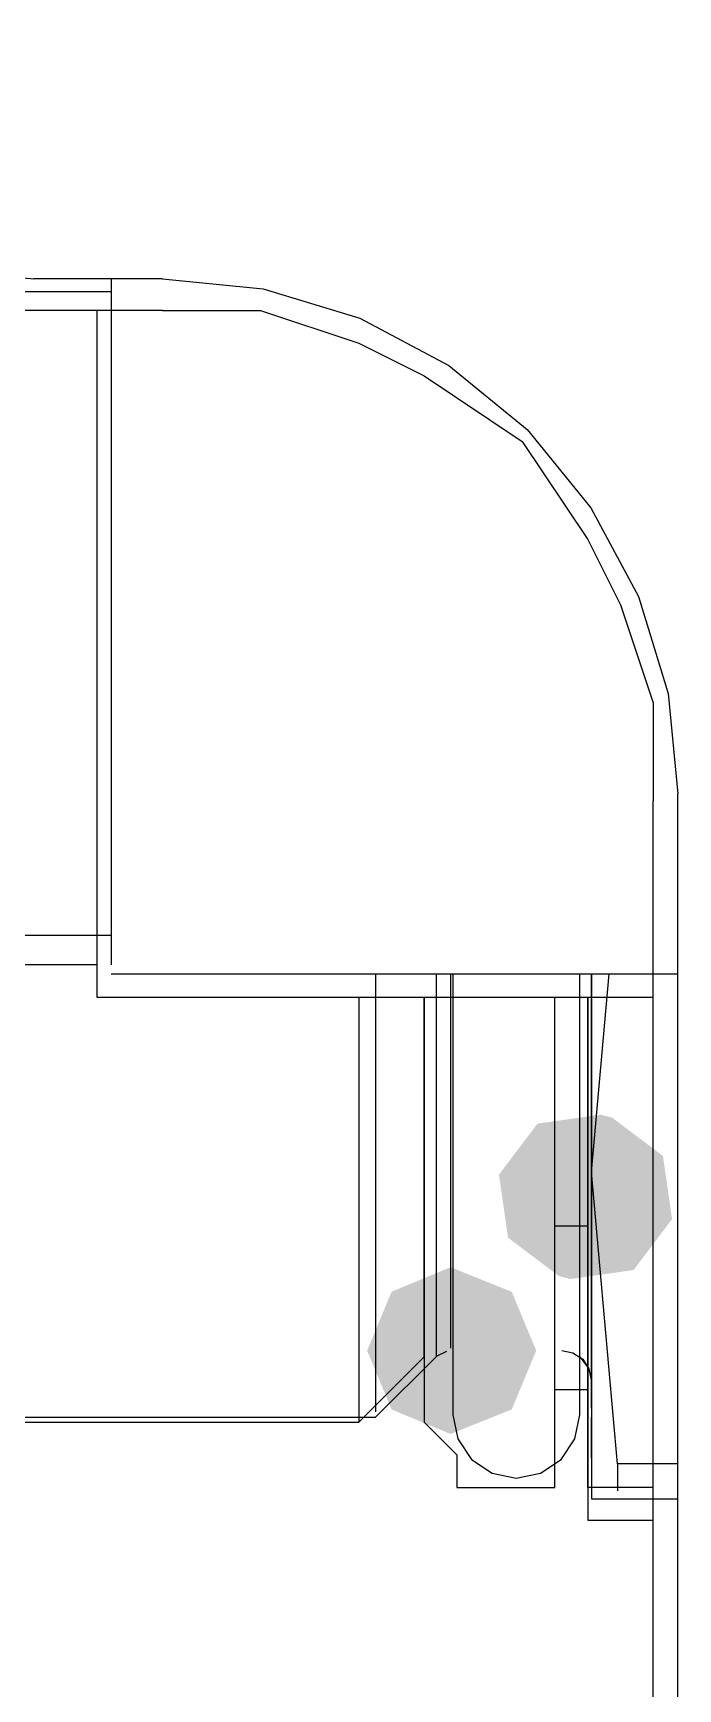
# Model space of a CAD drawing. Extents: x 3 to 592, y 5 to 207.
# Drawn here: x 95.04 to 95.735, y 64.517 to 66.304 of the extents above; entities that cross this region are included whole.
import ezdxf

# ---------------------------------------------------------------- set-up
doc = ezdxf.new("R2010")
doc.units = 0
doc.layers.get('0').update_dxf_attribs({"linetype": 'CONTINUOUS'})

msp = doc.modelspace()

# ---------------------------------------------------------------- hatches: boundary and pattern name
h = msp.add_hatch(color=7)
h.dxf.hatch_style = 2
h.paths.add_polyline_path([(95.60715, 64.962805), (95.5522, 65.00422), (95.54243, 65.072332), (95.583845, 65.127283), (95.651957, 65.137053), (95.664304, 65.133878), (95.719255, 65.092463), (95.729025, 65.024351), (95.68761, 64.9694), (95.619498, 64.95963)])
h = msp.add_hatch(color=7)
h.dxf.hatch_style = 2
h.paths.add_polyline_path([(95.60715, 64.962805), (95.5522, 65.00422), (95.54243, 65.072332), (95.583845, 65.127283), (95.651957, 65.137053), (95.664304, 65.133878), (95.719255, 65.092463), (95.729025, 65.024351), (95.68761, 64.9694), (95.619498, 64.95963)])
h = msp.add_hatch(color=7)
h.dxf.hatch_style = 2
h.paths.add_polyline_path([(95.60715, 64.962805), (95.5522, 65.00422), (95.54243, 65.072332), (95.583845, 65.127283), (95.651957, 65.137053), (95.664304, 65.133878), (95.719255, 65.092463), (95.729025, 65.024351), (95.68761, 64.9694), (95.619498, 64.95963)])
h = msp.add_hatch(color=7)
h.dxf.hatch_style = 2
h.paths.add_polyline_path([(95.60715, 64.962805), (95.5522, 65.00422), (95.54243, 65.072332), (95.583845, 65.127283), (95.651957, 65.137053), (95.664304, 65.133878), (95.719255, 65.092463), (95.729025, 65.024351), (95.68761, 64.9694), (95.619498, 64.95963)])
h = msp.add_hatch(color=7)
h.dxf.hatch_style = 2
h.paths.add_polyline_path([(95.60715, 64.962805), (95.5522, 65.00422), (95.54243, 65.072332), (95.583845, 65.127283), (95.651957, 65.137053), (95.664304, 65.133878), (95.719255, 65.092463), (95.729025, 65.024351), (95.68761, 64.9694), (95.619498, 64.95963)])
h = msp.add_hatch(color=7)
h.dxf.hatch_style = 2
h.paths.add_polyline_path([(95.60715, 64.962805), (95.5522, 65.00422), (95.54243, 65.072332), (95.583845, 65.127283), (95.651957, 65.137053), (95.664304, 65.133878), (95.719255, 65.092463), (95.729025, 65.024351), (95.68761, 64.9694), (95.619498, 64.95963)])
h = msp.add_hatch(color=7)
h.dxf.hatch_style = 2
h.paths.add_polyline_path([(95.60715, 64.962805), (95.5522, 65.00422), (95.54243, 65.072332), (95.583845, 65.127283), (95.651957, 65.137053), (95.664304, 65.133878), (95.719255, 65.092463), (95.729025, 65.024351), (95.68761, 64.9694), (95.619498, 64.95963)])
h = msp.add_hatch(color=7)
h.dxf.hatch_style = 2
h.paths.add_polyline_path([(95.60715, 64.962805), (95.5522, 65.00422), (95.54243, 65.072332), (95.583845, 65.127283), (95.651957, 65.137053), (95.664304, 65.133878), (95.719255, 65.092463), (95.729025, 65.024351), (95.68761, 64.9694), (95.619498, 64.95963)])
h = msp.add_hatch(color=7)
h.dxf.hatch_style = 2
h.paths.add_polyline_path([(95.490136, 64.792472), (95.426603, 64.818897), (95.400177, 64.88243), (95.426603, 64.945963), (95.490136, 64.972389), (95.556138, 64.945963), (95.582564, 64.88243), (95.556138, 64.818897)])
h = msp.add_hatch(color=7)
h.dxf.hatch_style = 2
h.paths.add_polyline_path([(95.490136, 64.792472), (95.426603, 64.818897), (95.400177, 64.88243), (95.426603, 64.945963), (95.490136, 64.972389), (95.556138, 64.945963), (95.582564, 64.88243), (95.556138, 64.818897)])
h = msp.add_hatch(color=7)
h.dxf.hatch_style = 2
h.paths.add_polyline_path([(95.490136, 64.792472), (95.426603, 64.818897), (95.400177, 64.88243), (95.426603, 64.945963), (95.490136, 64.972389), (95.556138, 64.945963), (95.582564, 64.88243), (95.556138, 64.818897)])
h = msp.add_hatch(color=7)
h.dxf.hatch_style = 2
h.paths.add_polyline_path([(95.490136, 64.792472), (95.426603, 64.818897), (95.400177, 64.88243), (95.426603, 64.945963), (95.490136, 64.972389), (95.556138, 64.945963), (95.582564, 64.88243), (95.556138, 64.818897)])
h = msp.add_hatch(color=7)
h.dxf.hatch_style = 2
h.paths.add_polyline_path([(95.490136, 64.792472), (95.426603, 64.818897), (95.400177, 64.88243), (95.426603, 64.945963), (95.490136, 64.972389), (95.556138, 64.945963), (95.582564, 64.88243), (95.556138, 64.818897)])
h = msp.add_hatch(color=7)
h.dxf.hatch_style = 2
h.paths.add_polyline_path([(95.490136, 64.792472), (95.426603, 64.818897), (95.400177, 64.88243), (95.426603, 64.945963), (95.490136, 64.972389), (95.556138, 64.945963), (95.582564, 64.88243), (95.556138, 64.818897)])
h = msp.add_hatch(color=7)
h.dxf.hatch_style = 2
h.paths.add_polyline_path([(95.490136, 64.792472), (95.426603, 64.818897), (95.400177, 64.88243), (95.426603, 64.945963), (95.490136, 64.972389), (95.556138, 64.945963), (95.582564, 64.88243), (95.556138, 64.818897)])
h = msp.add_hatch(color=7)
h.dxf.hatch_style = 2
h.paths.add_polyline_path([(95.490136, 64.792472), (95.426603, 64.818897), (95.400177, 64.88243), (95.426603, 64.945963), (95.490136, 64.972389), (95.556138, 64.945963), (95.582564, 64.88243), (95.556138, 64.818897)])

# ---------------------------------------------------------------- linework, layer by layer
at = {"color": 7}
for points in [[(94.485248, 66.594496), (94.495832, 66.486193), (94.527582, 66.381771), (94.578734, 66.285816), (94.647879, 66.201502), (94.732193, 66.13271), (94.828148, 66.081204), (94.932571, 66.049454), (95.040873, 66.038871)], [(94.485248, 66.594496), (94.495832, 66.486193), (94.527582, 66.381771), (94.578734, 66.285816), (94.647879, 66.201502), (94.732193, 66.13271), (94.828148, 66.081204), (94.932571, 66.049454), (95.040873, 66.038871)], [(94.485248, 66.594496), (94.495832, 66.486193), (94.527582, 66.381771), (94.578734, 66.285816), (94.647879, 66.201502), (94.732193, 66.13271), (94.828148, 66.081204), (94.932571, 66.049454), (95.040873, 66.038871)], [(94.485248, 66.594496), (94.495832, 66.486193), (94.527582, 66.381771), (94.578734, 66.285816), (94.647879, 66.201502), (94.732193, 66.13271), (94.828148, 66.081204), (94.932571, 66.049454), (95.040873, 66.038871)], [(94.485248, 66.594496), (94.495832, 66.486193), (94.527582, 66.381771), (94.578734, 66.285816), (94.647879, 66.201502), (94.732193, 66.13271), (94.828148, 66.081204), (94.932571, 66.049454), (95.040873, 66.038871)], [(94.485248, 66.594496), (94.495832, 66.486193), (94.527582, 66.381771), (94.578734, 66.285816), (94.647879, 66.201502), (94.732193, 66.13271), (94.828148, 66.081204), (94.932571, 66.049454), (95.040873, 66.038871)], [(94.485248, 66.594496), (94.495832, 66.486193), (94.527582, 66.381771), (94.578734, 66.285816), (94.647879, 66.201502), (94.732193, 66.13271), (94.828148, 66.081204), (94.932571, 66.049454), (95.040873, 66.038871)], [(94.485248, 66.594496), (94.495832, 66.486193), (94.527582, 66.381771), (94.578734, 66.285816), (94.647879, 66.201502), (94.732193, 66.13271), (94.828148, 66.081204), (94.932571, 66.049454), (95.040873, 66.038871)], [(95.179656, 66.038942), (95.040662, 66.038942)], [(95.179656, 66.038942), (95.040662, 66.038942)], [(95.179656, 66.038942), (95.040662, 66.038942)], [(95.179656, 66.038942), (95.040662, 66.038942)], [(95.179656, 66.038942), (95.040662, 66.038942)], [(95.179656, 66.038942), (95.040662, 66.038942)], [(95.179656, 66.038942), (95.040662, 66.038942)], [(95.179656, 66.038942), (95.040662, 66.038942)], [(95.124129, 66.038942), (95.124129, 66.028358), (95.124129, 65.981792), (95.124129, 65.920408), (95.124129, 65.846678), (95.124129, 65.764481), (95.124129, 65.677697), (95.124129, 65.591267), (95.124129, 65.509069), (95.124129, 65.435339), (95.124129, 65.373956), (95.124129, 65.327389), (95.124129, 65.298814)], [(95.124129, 66.038942), (95.124129, 66.028358), (95.124129, 65.981792), (95.124129, 65.920408), (95.124129, 65.846678), (95.124129, 65.764481), (95.124129, 65.677697), (95.124129, 65.591267), (95.124129, 65.509069), (95.124129, 65.435339), (95.124129, 65.373956), (95.124129, 65.327389), (95.124129, 65.298814)], [(95.124129, 66.038942), (95.124129, 66.028358), (95.124129, 65.981792), (95.124129, 65.920408), (95.124129, 65.846678), (95.124129, 65.764481), (95.124129, 65.677697), (95.124129, 65.591267), (95.124129, 65.509069), (95.124129, 65.435339), (95.124129, 65.373956), (95.124129, 65.327389), (95.124129, 65.298814)], [(95.124129, 66.038942), (95.124129, 66.028358), (95.124129, 65.981792), (95.124129, 65.920408), (95.124129, 65.846678), (95.124129, 65.764481), (95.124129, 65.677697), (95.124129, 65.591267), (95.124129, 65.509069), (95.124129, 65.435339), (95.124129, 65.373956), (95.124129, 65.327389), (95.124129, 65.298814)], [(95.124129, 66.038942), (95.124129, 66.028358), (95.124129, 65.981792), (95.124129, 65.920408), (95.124129, 65.846678), (95.124129, 65.764481), (95.124129, 65.677697), (95.124129, 65.591267), (95.124129, 65.509069), (95.124129, 65.435339), (95.124129, 65.373956), (95.124129, 65.327389), (95.124129, 65.298814)], [(95.124129, 66.038942), (95.124129, 66.028358), (95.124129, 65.981792), (95.124129, 65.920408), (95.124129, 65.846678), (95.124129, 65.764481), (95.124129, 65.677697), (95.124129, 65.591267), (95.124129, 65.509069), (95.124129, 65.435339), (95.124129, 65.373956), (95.124129, 65.327389), (95.124129, 65.298814)], [(95.124129, 66.038942), (95.124129, 66.028358), (95.124129, 65.981792), (95.124129, 65.920408), (95.124129, 65.846678), (95.124129, 65.764481), (95.124129, 65.677697), (95.124129, 65.591267), (95.124129, 65.509069), (95.124129, 65.435339), (95.124129, 65.373956), (95.124129, 65.327389), (95.124129, 65.298814)], [(95.124129, 66.038942), (95.124129, 66.028358), (95.124129, 65.981792), (95.124129, 65.920408), (95.124129, 65.846678), (95.124129, 65.764481), (95.124129, 65.677697), (95.124129, 65.591267), (95.124129, 65.509069), (95.124129, 65.435339), (95.124129, 65.373956), (95.124129, 65.327389), (95.124129, 65.298814)], [(95.179656, 66.038942), (95.287959, 66.028358), (95.392381, 65.996608), (95.488337, 65.945456), (95.572651, 65.876311), (95.641442, 65.791997), (95.692948, 65.696042), (95.724698, 65.591619), (95.735281, 65.483317)], [(95.179656, 66.038942), (95.287959, 66.028358), (95.392381, 65.996608), (95.488337, 65.945456), (95.572651, 65.876311), (95.641442, 65.791997), (95.692948, 65.696042), (95.724698, 65.591619), (95.735281, 65.483317)], [(95.179656, 66.038942), (95.287959, 66.028358), (95.392381, 65.996608), (95.488337, 65.945456), (95.572651, 65.876311), (95.641442, 65.791997), (95.692948, 65.696042), (95.724698, 65.591619), (95.735281, 65.483317)], [(95.179656, 66.038942), (95.287959, 66.028358), (95.392381, 65.996608), (95.488337, 65.945456), (95.572651, 65.876311), (95.641442, 65.791997), (95.692948, 65.696042), (95.724698, 65.591619), (95.735281, 65.483317)], [(95.179656, 66.038942), (95.287959, 66.028358), (95.392381, 65.996608), (95.488337, 65.945456), (95.572651, 65.876311), (95.641442, 65.791997), (95.692948, 65.696042), (95.724698, 65.591619), (95.735281, 65.483317)], [(95.179656, 66.038942), (95.287959, 66.028358), (95.392381, 65.996608), (95.488337, 65.945456), (95.572651, 65.876311), (95.641442, 65.791997), (95.692948, 65.696042), (95.724698, 65.591619), (95.735281, 65.483317)], [(95.179656, 66.038942), (95.287959, 66.028358), (95.392381, 65.996608), (95.488337, 65.945456), (95.572651, 65.876311), (95.641442, 65.791997), (95.692948, 65.696042), (95.724698, 65.591619), (95.735281, 65.483317)], [(95.179656, 66.038942), (95.287959, 66.028358), (95.392381, 65.996608), (95.488337, 65.945456), (95.572651, 65.876311), (95.641442, 65.791997), (95.692948, 65.696042), (95.724698, 65.591619), (95.735281, 65.483317)], [(95.124129, 66.025078), (94.596373, 66.025078)], [(95.124129, 66.025078), (94.596373, 66.025078)], [(95.124129, 66.025078), (94.596373, 66.025078)], [(95.124129, 66.025078), (94.596373, 66.025078)], [(95.124129, 66.025078), (94.596373, 66.025078)], [(95.124129, 66.025078), (94.596373, 66.025078)], [(95.124129, 66.025078), (94.596373, 66.025078)], [(95.124129, 66.025078), (94.596373, 66.025078)], [(95.108889, 66.004722), (94.579722, 66.004722)], [(95.179444, 66.004722), (95.038333, 66.004722)], [(95.108889, 66.004722), (95.108889, 65.969444), (95.108889, 65.898889), (95.108889, 65.828333), (95.108889, 65.757778), (95.108889, 65.651944), (95.108889, 65.581389), (95.108889, 65.475556), (95.108889, 65.405), (95.108889, 65.369722), (95.108889, 65.299167), (95.108889, 65.263889)], [(95.179444, 66.004722), (95.285278, 66.004722), (95.391111, 65.969444), (95.461667, 65.934167), (95.5675, 65.863611), (95.638056, 65.757778), (95.673333, 65.687222), (95.708611, 65.581389), (95.708611, 65.475556)], [(95.708611, 63.253056), (95.708611, 65.475556)], [(95.735246, 63.261169), (95.735246, 65.483317)], [(95.735246, 63.261169), (95.735246, 65.483317)], [(95.735246, 63.261169), (95.735246, 65.483317)], [(95.735246, 63.261169), (95.735246, 65.483317)], [(95.735246, 63.261169), (95.735246, 65.483317)], [(95.735246, 63.261169), (95.735246, 65.483317)], [(95.735246, 63.261169), (95.735246, 65.483317)], [(95.735246, 63.261169), (95.735246, 65.483317)], [(94.596338, 65.330599), (95.124094, 65.330599)], [(94.596338, 65.330599), (95.124094, 65.330599)], [(94.596338, 65.330599), (95.124094, 65.330599)], [(94.596338, 65.330599), (95.124094, 65.330599)], [(94.596338, 65.330599), (95.124094, 65.330599)], [(94.596338, 65.330599), (95.124094, 65.330599)], [(94.596338, 65.330599), (95.124094, 65.330599)], [(94.596338, 65.330599), (95.124094, 65.330599)], [(94.579722, 65.299167), (95.108889, 65.299167)], [(95.124129, 65.288936), (95.73514, 65.288936)], [(95.124129, 65.288936), (95.73514, 65.288936)], [(95.124129, 65.288936), (95.73514, 65.288936)], [(95.124129, 65.288936), (95.73514, 65.288936)], [(95.124129, 65.288936), (95.73514, 65.288936)], [(95.124129, 65.288936), (95.73514, 65.288936)], [(95.124129, 65.288936), (95.73514, 65.288936)], [(95.124129, 65.288936), (95.73514, 65.288936)], [(95.40942, 65.288936), (95.40942, 65.210972), (95.40942, 65.111136), (95.40942, 65.021531), (95.40942, 64.945331), (95.40942, 64.8843), (95.40942, 64.840556), (95.40942, 64.816214)], [(95.40942, 65.288936), (95.40942, 65.210972), (95.40942, 65.111136), (95.40942, 65.021531), (95.40942, 64.945331), (95.40942, 64.8843), (95.40942, 64.840556), (95.40942, 64.816214)], [(95.40942, 65.288936), (95.40942, 65.210972), (95.40942, 65.111136), (95.40942, 65.021531), (95.40942, 64.945331), (95.40942, 64.8843), (95.40942, 64.840556), (95.40942, 64.816214)], [(95.40942, 65.288936), (95.40942, 65.210972), (95.40942, 65.111136), (95.40942, 65.021531), (95.40942, 64.945331), (95.40942, 64.8843), (95.40942, 64.840556), (95.40942, 64.816214)], [(95.40942, 65.288936), (95.40942, 65.210972), (95.40942, 65.111136), (95.40942, 65.021531), (95.40942, 64.945331), (95.40942, 64.8843), (95.40942, 64.840556), (95.40942, 64.816214)], [(95.40942, 65.288936), (95.40942, 65.210972), (95.40942, 65.111136), (95.40942, 65.021531), (95.40942, 64.945331), (95.40942, 64.8843), (95.40942, 64.840556), (95.40942, 64.816214)], [(95.40942, 65.288936), (95.40942, 65.210972), (95.40942, 65.111136), (95.40942, 65.021531), (95.40942, 64.945331), (95.40942, 64.8843), (95.40942, 64.840556), (95.40942, 64.816214)], [(95.40942, 65.288936), (95.40942, 65.210972), (95.40942, 65.111136), (95.40942, 65.021531), (95.40942, 64.945331), (95.40942, 64.8843), (95.40942, 64.840556), (95.40942, 64.816214)], [(95.475178, 64.876257), (95.475178, 64.905537), (95.475178, 64.948223), (95.475178, 65.008548), (95.475178, 65.084043), (95.475178, 65.171884), (95.475178, 65.268898), (95.475178, 65.289007)], [(95.475178, 64.876257), (95.475178, 64.905537), (95.475178, 64.948223), (95.475178, 65.008548), (95.475178, 65.084043), (95.475178, 65.171884), (95.475178, 65.268898), (95.475178, 65.289007)], [(95.475178, 64.876257), (95.475178, 64.905537), (95.475178, 64.948223), (95.475178, 65.008548), (95.475178, 65.084043), (95.475178, 65.171884), (95.475178, 65.268898), (95.475178, 65.289007)], [(95.475178, 64.876257), (95.475178, 64.905537), (95.475178, 64.948223), (95.475178, 65.008548), (95.475178, 65.084043), (95.475178, 65.171884), (95.475178, 65.268898), (95.475178, 65.289007)], [(95.475178, 64.876257), (95.475178, 64.905537), (95.475178, 64.948223), (95.475178, 65.008548), (95.475178, 65.084043), (95.475178, 65.171884), (95.475178, 65.268898), (95.475178, 65.289007)], [(95.475178, 64.876257), (95.475178, 64.905537), (95.475178, 64.948223), (95.475178, 65.008548), (95.475178, 65.084043), (95.475178, 65.171884), (95.475178, 65.268898), (95.475178, 65.289007)], [(95.475178, 64.876257), (95.475178, 64.905537), (95.475178, 64.948223), (95.475178, 65.008548), (95.475178, 65.084043), (95.475178, 65.171884), (95.475178, 65.268898), (95.475178, 65.289007)], [(95.475178, 64.876257), (95.475178, 64.905537), (95.475178, 64.948223), (95.475178, 65.008548), (95.475178, 65.084043), (95.475178, 65.171884), (95.475178, 65.268898), (95.475178, 65.289007)], [(95.490136, 65.288936), (95.490136, 65.249425), (95.490136, 65.155233), (95.490136, 65.070567), (95.490136, 64.998953), (95.490136, 64.943214), (95.490136, 64.904408), (95.490136, 64.885006)], [(95.490136, 65.288936), (95.490136, 65.249425), (95.490136, 65.155233), (95.490136, 65.070567), (95.490136, 64.998953), (95.490136, 64.943214), (95.490136, 64.904408), (95.490136, 64.885006)], [(95.490136, 65.288936), (95.490136, 65.249425), (95.490136, 65.155233), (95.490136, 65.070567), (95.490136, 64.998953), (95.490136, 64.943214), (95.490136, 64.904408), (95.490136, 64.885006)], [(95.490136, 65.288936), (95.490136, 65.249425), (95.490136, 65.155233), (95.490136, 65.070567), (95.490136, 64.998953), (95.490136, 64.943214), (95.490136, 64.904408), (95.490136, 64.885006)], [(95.490136, 65.288936), (95.490136, 65.249425), (95.490136, 65.155233), (95.490136, 65.070567), (95.490136, 64.998953), (95.490136, 64.943214), (95.490136, 64.904408), (95.490136, 64.885006)], [(95.490136, 65.288936), (95.490136, 65.249425), (95.490136, 65.155233), (95.490136, 65.070567), (95.490136, 64.998953), (95.490136, 64.943214), (95.490136, 64.904408), (95.490136, 64.885006)], [(95.490136, 65.288936), (95.490136, 65.249425), (95.490136, 65.155233), (95.490136, 65.070567), (95.490136, 64.998953), (95.490136, 64.943214), (95.490136, 64.904408), (95.490136, 64.885006)], [(95.490136, 65.288936), (95.490136, 65.249425), (95.490136, 65.155233), (95.490136, 65.070567), (95.490136, 64.998953), (95.490136, 64.943214), (95.490136, 64.904408), (95.490136, 64.885006)], [(95.492676, 65.288936), (95.492676, 65.259656), (95.492676, 65.153822), (95.492676, 65.057514), (95.492676, 64.973553), (95.492676, 64.905467), (95.492676, 64.854667), (95.492676, 64.823622), (95.492676, 64.813392)], [(95.492676, 65.288936), (95.492676, 65.259656), (95.492676, 65.153822), (95.492676, 65.057514), (95.492676, 64.973553), (95.492676, 64.905467), (95.492676, 64.854667), (95.492676, 64.823622), (95.492676, 64.813392)], [(95.492676, 65.288936), (95.492676, 65.259656), (95.492676, 65.153822), (95.492676, 65.057514), (95.492676, 64.973553), (95.492676, 64.905467), (95.492676, 64.854667), (95.492676, 64.823622), (95.492676, 64.813392)], [(95.492676, 65.288936), (95.492676, 65.259656), (95.492676, 65.153822), (95.492676, 65.057514), (95.492676, 64.973553), (95.492676, 64.905467), (95.492676, 64.854667), (95.492676, 64.823622), (95.492676, 64.813392)], [(95.492676, 65.288936), (95.492676, 65.259656), (95.492676, 65.153822), (95.492676, 65.057514), (95.492676, 64.973553), (95.492676, 64.905467), (95.492676, 64.854667), (95.492676, 64.823622), (95.492676, 64.813392)], [(95.492676, 65.288936), (95.492676, 65.259656), (95.492676, 65.153822), (95.492676, 65.057514), (95.492676, 64.973553), (95.492676, 64.905467), (95.492676, 64.854667), (95.492676, 64.823622), (95.492676, 64.813392)], [(95.492676, 65.288936), (95.492676, 65.259656), (95.492676, 65.153822), (95.492676, 65.057514), (95.492676, 64.973553), (95.492676, 64.905467), (95.492676, 64.854667), (95.492676, 64.823622), (95.492676, 64.813392)], [(95.492676, 65.288936), (95.492676, 65.259656), (95.492676, 65.153822), (95.492676, 65.057514), (95.492676, 64.973553), (95.492676, 64.905467), (95.492676, 64.854667), (95.492676, 64.823622), (95.492676, 64.813392)], [(95.629554, 64.813286), (95.629554, 64.823869), (95.629554, 64.854914), (95.629554, 64.905361), (95.629554, 64.9738), (95.629554, 65.057408), (95.629554, 65.154069), (95.629554, 65.25955), (95.629554, 65.28883)], [(95.629554, 64.813286), (95.629554, 64.823869), (95.629554, 64.854914), (95.629554, 64.905361), (95.629554, 64.9738), (95.629554, 65.057408), (95.629554, 65.154069), (95.629554, 65.25955), (95.629554, 65.28883)], [(95.629554, 64.813286), (95.629554, 64.823869), (95.629554, 64.854914), (95.629554, 64.905361), (95.629554, 64.9738), (95.629554, 65.057408), (95.629554, 65.154069), (95.629554, 65.25955), (95.629554, 65.28883)], [(95.629554, 64.813286), (95.629554, 64.823869), (95.629554, 64.854914), (95.629554, 64.905361), (95.629554, 64.9738), (95.629554, 65.057408), (95.629554, 65.154069), (95.629554, 65.25955), (95.629554, 65.28883)], [(95.629554, 64.813286), (95.629554, 64.823869), (95.629554, 64.854914), (95.629554, 64.905361), (95.629554, 64.9738), (95.629554, 65.057408), (95.629554, 65.154069), (95.629554, 65.25955), (95.629554, 65.28883)], [(95.629554, 64.813286), (95.629554, 64.823869), (95.629554, 64.854914), (95.629554, 64.905361), (95.629554, 64.9738), (95.629554, 65.057408), (95.629554, 65.154069), (95.629554, 65.25955), (95.629554, 65.28883)], [(95.629554, 64.813286), (95.629554, 64.823869), (95.629554, 64.854914), (95.629554, 64.905361), (95.629554, 64.9738), (95.629554, 65.057408), (95.629554, 65.154069), (95.629554, 65.25955), (95.629554, 65.28883)], [(95.629554, 64.813286), (95.629554, 64.823869), (95.629554, 64.854914), (95.629554, 64.905361), (95.629554, 64.9738), (95.629554, 65.057408), (95.629554, 65.154069), (95.629554, 65.25955), (95.629554, 65.28883)], [(95.64183, 65.288936), (95.64183, 65.237078), (95.64183, 65.135125), (95.64183, 65.04305), (95.64183, 64.962969), (95.64183, 64.897706), (95.64183, 64.849728), (95.64183, 64.820447)], [(95.64183, 65.288936), (95.64183, 65.237078), (95.64183, 65.135125), (95.64183, 65.04305), (95.64183, 64.962969), (95.64183, 64.897706), (95.64183, 64.849728), (95.64183, 64.820447)], [(95.64183, 65.288936), (95.64183, 65.237078), (95.64183, 65.135125), (95.64183, 65.04305), (95.64183, 64.962969), (95.64183, 64.897706), (95.64183, 64.849728), (95.64183, 64.820447)], [(95.64183, 65.288936), (95.64183, 65.237078), (95.64183, 65.135125), (95.64183, 65.04305), (95.64183, 64.962969), (95.64183, 64.897706), (95.64183, 64.849728), (95.64183, 64.820447)], [(95.64183, 65.288936), (95.64183, 65.237078), (95.64183, 65.135125), (95.64183, 65.04305), (95.64183, 64.962969), (95.64183, 64.897706), (95.64183, 64.849728), (95.64183, 64.820447)], [(95.64183, 65.288936), (95.64183, 65.237078), (95.64183, 65.135125), (95.64183, 65.04305), (95.64183, 64.962969), (95.64183, 64.897706), (95.64183, 64.849728), (95.64183, 64.820447)], [(95.64183, 65.288936), (95.64183, 65.237078), (95.64183, 65.135125), (95.64183, 65.04305), (95.64183, 64.962969), (95.64183, 64.897706), (95.64183, 64.849728), (95.64183, 64.820447)], [(95.64183, 65.288936), (95.64183, 65.237078), (95.64183, 65.135125), (95.64183, 65.04305), (95.64183, 64.962969), (95.64183, 64.897706), (95.64183, 64.849728), (95.64183, 64.820447)], [(95.642218, 65.288936), (95.642218, 65.245192), (95.642218, 65.157703), (95.642218, 65.075153)], [(95.642218, 65.288936), (95.642218, 65.245192), (95.642218, 65.157703), (95.642218, 65.075153)], [(95.642218, 65.288936), (95.642218, 65.245192), (95.642218, 65.157703), (95.642218, 65.075153)], [(95.642218, 65.288936), (95.642218, 65.245192), (95.642218, 65.157703), (95.642218, 65.075153)], [(95.642218, 65.288936), (95.642218, 65.245192), (95.642218, 65.157703), (95.642218, 65.075153)], [(95.642218, 65.288936), (95.642218, 65.245192), (95.642218, 65.157703), (95.642218, 65.075153)], [(95.642218, 65.288936), (95.642218, 65.245192), (95.642218, 65.157703), (95.642218, 65.075153)], [(95.642218, 65.288936), (95.642218, 65.245192), (95.642218, 65.157703), (95.642218, 65.075153)], [(95.642218, 65.075082), (95.661268, 65.288866)], [(95.642218, 65.075082), (95.661268, 65.288866)], [(95.642218, 65.075082), (95.661268, 65.288866)], [(95.642218, 65.075082), (95.661268, 65.288866)], [(95.642218, 65.075082), (95.661268, 65.288866)], [(95.642218, 65.075082), (95.661268, 65.288866)], [(95.642218, 65.075082), (95.661268, 65.288866)], [(95.642218, 65.075082), (95.661268, 65.288866)], [(95.108889, 65.263889), (95.708611, 65.263889)], [(95.391111, 65.263889), (95.391111, 65.193333), (95.391111, 65.0875), (95.391111, 65.016944), (95.391111, 64.911111), (95.391111, 64.875833), (95.391111, 64.840556), (95.391111, 64.805278)], [(95.461667, 65.263889), (95.461667, 65.228611), (95.461667, 65.122778), (95.461667, 65.052222), (95.461667, 64.946389), (95.461667, 64.875833), (95.461667, 64.840556), (95.461667, 64.805278)], [(95.461667, 64.875833), (95.461667, 64.946389), (95.461667, 64.981667), (95.461667, 65.052222), (95.461667, 65.158056), (95.461667, 65.263889)], [(95.461667, 65.263889), (95.461667, 65.228611), (95.461667, 65.122778), (95.461667, 65.052222), (95.461667, 64.981667), (95.461667, 64.911111), (95.461667, 64.875833)], [(95.602778, 64.805278), (95.602778, 64.840556), (95.602778, 64.875833), (95.602778, 64.946389), (95.602778, 65.052222), (95.602778, 65.122778), (95.602778, 65.228611), (95.602778, 65.263889)], [(95.638056, 65.263889), (95.638056, 65.228611), (95.638056, 65.122778), (95.638056, 65.052222)], [(95.638056, 65.052222), (95.638056, 65.263889)], [(95.638056, 65.263889), (95.638056, 65.228611), (95.638056, 65.122778), (95.638056, 65.016944), (95.638056, 64.946389), (95.638056, 64.875833), (95.638056, 64.840556), (95.638056, 64.805278)], [(95.670052, 64.760157), (95.642183, 65.075188)], [(95.670052, 64.760157), (95.642183, 65.075188)], [(95.670052, 64.760157), (95.642183, 65.075188)], [(95.670052, 64.760157), (95.642183, 65.075188)], [(95.670052, 64.760157), (95.642183, 65.075188)], [(95.670052, 64.760157), (95.642183, 65.075188)], [(95.670052, 64.760157), (95.642183, 65.075188)], [(95.670052, 64.760157), (95.642183, 65.075188)], [(95.642218, 65.075082), (95.642218, 64.998177), (95.642218, 64.929032), (95.642218, 64.868002), (95.642218, 64.816849), (95.642218, 64.775927), (95.642218, 64.746293), (95.642218, 64.728302)], [(95.642218, 65.075082), (95.642218, 64.998177), (95.642218, 64.929032), (95.642218, 64.868002), (95.642218, 64.816849), (95.642218, 64.775927), (95.642218, 64.746293), (95.642218, 64.728302)], [(95.642218, 65.075082), (95.642218, 64.998177), (95.642218, 64.929032), (95.642218, 64.868002), (95.642218, 64.816849), (95.642218, 64.775927), (95.642218, 64.746293), (95.642218, 64.728302)], [(95.642218, 65.075082), (95.642218, 64.998177), (95.642218, 64.929032), (95.642218, 64.868002), (95.642218, 64.816849), (95.642218, 64.775927), (95.642218, 64.746293), (95.642218, 64.728302)], [(95.642218, 65.075082), (95.642218, 64.998177), (95.642218, 64.929032), (95.642218, 64.868002), (95.642218, 64.816849), (95.642218, 64.775927), (95.642218, 64.746293), (95.642218, 64.728302)], [(95.642218, 65.075082), (95.642218, 64.998177), (95.642218, 64.929032), (95.642218, 64.868002), (95.642218, 64.816849), (95.642218, 64.775927), (95.642218, 64.746293), (95.642218, 64.728302)], [(95.642218, 65.075082), (95.642218, 64.998177), (95.642218, 64.929032), (95.642218, 64.868002), (95.642218, 64.816849), (95.642218, 64.775927), (95.642218, 64.746293), (95.642218, 64.728302)], [(95.642218, 65.075082), (95.642218, 64.998177), (95.642218, 64.929032), (95.642218, 64.868002), (95.642218, 64.816849), (95.642218, 64.775927), (95.642218, 64.746293), (95.642218, 64.728302)], [(95.638056, 64.734722), (95.638056, 65.052222)], [(95.638056, 65.052222), (95.638056, 64.981667), (95.638056, 64.911111), (95.638056, 64.840556), (95.638056, 64.805278), (95.638056, 64.77), (95.638056, 64.734722), (95.638056, 64.699444)], [(95.602778, 65.016944), (95.638056, 65.016944)], [(95.475178, 64.876257), (95.486114, 64.881901)], [(95.475178, 64.876257), (95.486114, 64.881901)], [(95.475178, 64.876257), (95.486114, 64.881901)], [(95.475178, 64.876257), (95.486114, 64.881901)], [(95.475178, 64.876257), (95.486114, 64.881901)], [(95.475178, 64.876257), (95.486114, 64.881901)], [(95.475178, 64.876257), (95.486114, 64.881901)], [(95.475178, 64.876257), (95.486114, 64.881901)], [(95.610116, 64.88243), (95.62211, 64.879961), (95.632693, 64.873258), (95.639396, 64.862675), (95.641866, 64.85068)], [(95.610116, 64.88243), (95.62211, 64.879961), (95.632693, 64.873258), (95.639396, 64.862675), (95.641866, 64.85068)], [(95.391111, 64.805278), (95.461667, 64.875833)], [(95.40942, 64.810499), (95.475037, 64.876116)], [(95.40942, 64.810499), (95.475037, 64.876116)], [(95.40942, 64.810499), (95.475037, 64.876116)], [(95.40942, 64.810499), (95.475037, 64.876116)], [(95.40942, 64.810499), (95.475037, 64.876116)], [(95.40942, 64.810499), (95.475037, 64.876116)], [(95.40942, 64.810499), (95.475037, 64.876116)], [(95.40942, 64.810499), (95.475037, 64.876116)], [(95.629554, 64.875798), (95.639431, 64.862745), (95.641901, 64.850751)], [(95.629554, 64.875798), (95.639431, 64.862745), (95.641901, 64.850751)], [(95.629554, 64.875798), (95.639431, 64.862745), (95.641901, 64.850751)], [(95.629554, 64.875798), (95.639431, 64.862745), (95.641901, 64.850751)], [(95.629554, 64.875798), (95.639431, 64.862745), (95.641901, 64.850751)], [(95.629554, 64.875798), (95.639431, 64.862745), (95.641901, 64.850751)], [(95.602778, 64.840556), (95.638056, 64.840556)], [(94.897222, 64.805278), (95.391111, 64.805278)], [(94.912709, 64.810499), (95.40942, 64.810499)], [(94.912709, 64.810499), (95.40942, 64.810499)], [(94.912709, 64.810499), (95.40942, 64.810499)], [(94.912709, 64.810499), (95.40942, 64.810499)], [(94.912709, 64.810499), (95.40942, 64.810499)], [(94.912709, 64.810499), (95.40942, 64.810499)], [(94.912709, 64.810499), (95.40942, 64.810499)], [(94.912709, 64.810499), (95.40942, 64.810499)], [(95.461667, 64.805278), (95.496944, 64.77), (95.496944, 64.734722), (95.532222, 64.734722), (95.5675, 64.734722), (95.602778, 64.734722), (95.602778, 64.77), (95.602778, 64.805278)], [(95.492676, 64.813286), (95.497967, 64.78718), (95.512784, 64.764955), (95.535009, 64.750139), (95.561115, 64.744847), (95.58722, 64.750139), (95.609445, 64.764955), (95.624262, 64.78718), (95.629554, 64.813286)], [(95.492676, 64.813286), (95.497967, 64.78718), (95.512784, 64.764955), (95.535009, 64.750139), (95.561115, 64.744847), (95.58722, 64.750139), (95.609445, 64.764955), (95.624262, 64.78718), (95.629554, 64.813286)], [(95.492676, 64.813286), (95.497967, 64.78718), (95.512784, 64.764955), (95.535009, 64.750139), (95.561115, 64.744847), (95.58722, 64.750139), (95.609445, 64.764955), (95.624262, 64.78718), (95.629554, 64.813286)], [(95.492676, 64.813286), (95.497967, 64.78718), (95.512784, 64.764955), (95.535009, 64.750139), (95.561115, 64.744847), (95.58722, 64.750139), (95.609445, 64.764955), (95.624262, 64.78718), (95.629554, 64.813286)], [(95.492676, 64.813286), (95.497967, 64.78718), (95.512784, 64.764955), (95.535009, 64.750139), (95.561115, 64.744847), (95.58722, 64.750139), (95.609445, 64.764955), (95.624262, 64.78718), (95.629554, 64.813286)], [(95.492676, 64.813286), (95.497967, 64.78718), (95.512784, 64.764955), (95.535009, 64.750139), (95.561115, 64.744847), (95.58722, 64.750139), (95.609445, 64.764955), (95.624262, 64.78718), (95.629554, 64.813286)], [(95.492676, 64.813286), (95.497967, 64.78718), (95.512784, 64.764955), (95.535009, 64.750139), (95.561115, 64.744847), (95.58722, 64.750139), (95.609445, 64.764955), (95.624262, 64.78718), (95.629554, 64.813286)], [(95.492676, 64.813286), (95.497967, 64.78718), (95.512784, 64.764955), (95.535009, 64.750139), (95.561115, 64.744847), (95.58722, 64.750139), (95.609445, 64.764955), (95.624262, 64.78718), (95.629554, 64.813286)], [(95.638056, 64.805278), (95.638056, 64.699444)], [(95.64183, 64.810499), (95.642183, 64.722304)], [(95.64183, 64.810499), (95.642183, 64.722304)], [(95.64183, 64.810499), (95.642183, 64.722304)], [(95.64183, 64.810499), (95.642183, 64.722304)], [(95.64183, 64.810499), (95.642183, 64.722304)], [(95.64183, 64.810499), (95.642183, 64.722304)], [(95.64183, 64.810499), (95.642183, 64.722304)], [(95.64183, 64.810499), (95.642183, 64.722304)], [(95.735246, 64.760157), (95.669982, 64.760157)], [(95.735246, 64.760157), (95.669982, 64.760157)], [(95.735246, 64.760157), (95.669982, 64.760157)], [(95.735246, 64.760157), (95.669982, 64.760157)], [(95.735246, 64.760157), (95.669982, 64.760157)], [(95.735246, 64.760157), (95.669982, 64.760157)], [(95.735246, 64.760157), (95.669982, 64.760157)], [(95.735246, 64.760157), (95.669982, 64.760157)], [(95.670052, 64.760157), (95.670052, 64.745341), (95.670052, 64.73123)], [(95.670052, 64.760157), (95.670052, 64.745341), (95.670052, 64.73123)], [(95.670052, 64.760157), (95.670052, 64.745341), (95.670052, 64.73123)], [(95.670052, 64.760157), (95.670052, 64.745341), (95.670052, 64.73123)], [(95.670052, 64.760157), (95.670052, 64.745341), (95.670052, 64.73123)], [(95.670052, 64.760157), (95.670052, 64.745341), (95.670052, 64.73123)], [(95.670052, 64.760157), (95.670052, 64.745341), (95.670052, 64.73123)], [(95.670052, 64.760157), (95.670052, 64.745341), (95.670052, 64.73123)], [(95.708611, 64.734722), (95.638056, 64.734722)], [(95.638056, 64.734722), (95.638056, 64.699444)], [(95.642218, 64.722304), (95.670088, 64.722304)], [(95.642218, 64.722304), (95.670088, 64.722304)], [(95.642218, 64.722304), (95.670088, 64.722304)], [(95.642218, 64.722304), (95.670088, 64.722304)], [(95.642218, 64.722304), (95.670088, 64.722304)], [(95.642218, 64.722304), (95.670088, 64.722304)], [(95.642218, 64.722304), (95.670088, 64.722304)], [(95.642218, 64.722304), (95.670088, 64.722304)], [(95.670052, 64.722304), (95.735316, 64.722304)], [(95.670052, 64.722304), (95.735316, 64.722304)], [(95.670052, 64.722304), (95.735316, 64.722304)], [(95.670052, 64.722304), (95.735316, 64.722304)], [(95.670052, 64.722304), (95.735316, 64.722304)], [(95.670052, 64.722304), (95.735316, 64.722304)], [(95.670052, 64.722304), (95.735316, 64.722304)], [(95.670052, 64.722304), (95.735316, 64.722304)], [(95.638056, 64.699444), (95.708611, 64.699444)]]:
    msp.add_lwpolyline(points, dxfattribs=at)

doc.saveas('drawing.dxf')
